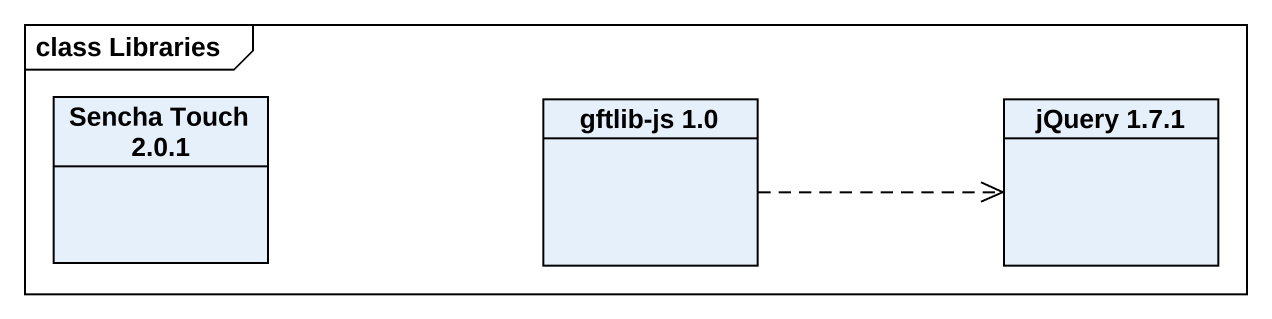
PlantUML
@startuml
mainframe class Libraries
hide circle
hide empty members
class "Sencha Touch 2.0.1" as Sencha_Touch_2_0_1
class "gftlib-js 1.0" as gftlib_js_1_0
class "jQuery 1.7.1" as jQuery_1_7_1
gftlib_js_1_0 .right.> jQuery_1_7_1
@enduml
